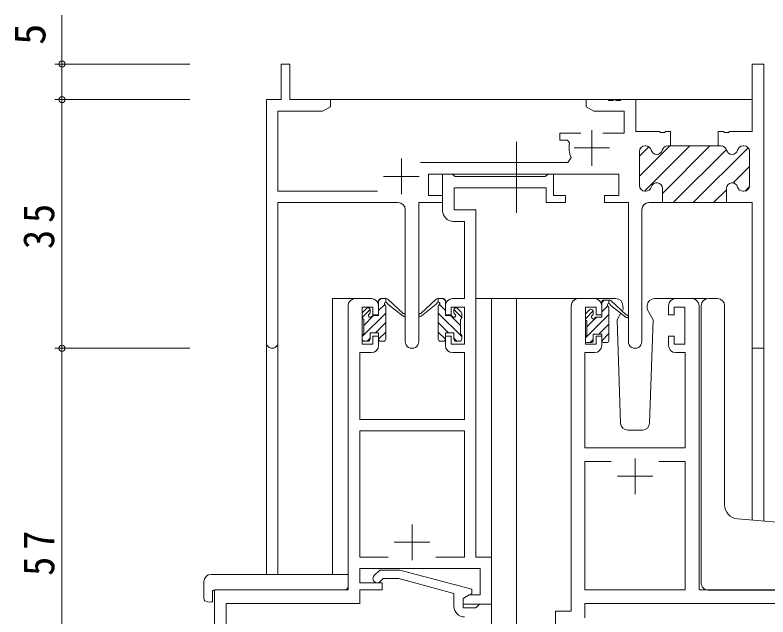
# Model space of a CAD drawing. Units: millimetres, scale not verified. Extents: x -594 to 539, y -420 to 386.
# Drawn here: x -377.8 to -271.8, y 181.7 to 266.4 of the extents above; entities that cross this region are included whole.
import ezdxf
from ezdxf.enums import TextEntityAlignment as Align

# ---------------------------------------------------------------- set-up
doc = ezdxf.new("R2010")
doc.units = ezdxf.units.MM
doc.header["$LTSCALE"] = 2
doc.linetypes.add('CHAIN2', pattern=[12, 9, -1, 1, -1])
for name, color, linetype, lineweight in [('0-3_YKK_11', 7, 'Continuous', 9), ('0-4_YKK_12', 2, 'Continuous', 9), ('0-5_YKK_13', 4, 'Continuous', 9), ('0-7_YKK_D', 6, 'Continuous', 9)]:
    doc.layers.add(name, color=color, linetype=linetype, lineweight=lineweight)
doc.styles.add('ＭＳ ゴシック', font='')
doc.styles.get('ＭＳ ゴシック').set_extended_font_data('MS Gothic')

msp = doc.modelspace()

# ---------------------------------------------------------------- linework, layer by layer
at = {"layer": '0-3_YKK_11'}
for p, q in [((-340.275, 259.466), (-340.275, 254.466)), ((-339.075, 259.466), (-340.275, 259.466)), ((-339.075, 254.466), (-339.075, 259.466)), ((-274.005, 259.466), (-272.375, 259.466)), ((-274.005, 249.966), (-274.005, 259.466)), ((-272.375, 259.466), (-272.375, 219.466)), ((-342.375, 254.466), (-342.375, 220.281)), ((-340.275, 254.466), (-342.375, 254.466)), ((-333.375, 254.466), (-339.075, 254.466)), ((-333.375, 253.466), (-333.375, 254.466)), ((-297.375, 254.466), (-297.375, 253.466)), ((-294.334, 254.466), (-297.375, 254.466)), ((-294.15, 254.346), (-294.334, 254.466)), ((-293.417, 254.466), (-293.6, 254.346)), ((-293.334, 254.466), (-293.417, 254.466)), ((-293.15, 254.346), (-293.334, 254.466)), ((-292.417, 254.466), (-292.6, 254.346)), ((-290.375, 254.466), (-292.417, 254.466)), ((-290.375, 249.966), (-290.375, 254.466)), ((-334.467, 252.836), (-333.375, 253.466)), ((-297.375, 253.466), (-296.284, 252.836)), ((-293.6, 254.346), (-294.15, 254.346)), ((-292.6, 254.346), (-293.15, 254.346)), ((-340.745, 252.836), (-334.467, 252.836)), ((-340.745, 241.596), (-340.745, 252.836)), ((-296.284, 252.836), (-292.005, 252.836)), ((-292.005, 252.836), (-292.005, 249.766)), ((-296.575, 250.166), (-296.575, 245.166)), ((-301.075, 249.766), (-301.075, 248.766)), ((-298.125, 249.766), (-301.075, 249.766)), ((-292.005, 249.766), (-295.025, 249.766)), ((-287.084, 249.966), (-290.375, 249.966)), ((-286.9, 249.846), (-287.084, 249.966)), ((-286.35, 249.846), (-286.9, 249.846)), ((-286.167, 249.966), (-286.35, 249.846)), ((-285.475, 249.966), (-286.167, 249.966)), ((-285.475, 247.966), (-285.475, 249.966)), ((-285.475, 247.966), (-285.475, 249.966)), ((-278.775, 249.966), (-278.084, 249.966)), ((-278.775, 247.966), (-278.775, 249.966)), ((-278.084, 249.966), (-277.9, 249.846)), ((-277.9, 249.846), (-277.35, 249.846)), ((-277.35, 249.846), (-277.167, 249.966)), ((-277.167, 249.966), (-274.005, 249.966)), ((-301.075, 248.766), (-299.983, 248.766)), ((-299.983, 248.766), (-299.691, 248.397)), ((-299.075, 247.666), (-294.075, 247.666)), ((-289.875, 243.682), (-285.591, 247.966)), ((-289.875, 246.51), (-288.545, 247.841)), ((-289.875, 247.166), (-289.875, 242.366)), ((-289.875, 242.366), (-289.875, 247.166)), ((-289.158, 241.57), (-282.763, 247.966)), ((-288.975, 247.966), (-289.075, 247.966)), ((-289.075, 247.966), (-288.975, 247.966)), ((-286.625, 241.275), (-279.934, 247.966)), ((-285.475, 247.966), (-285.876, 247.966)), ((-278.775, 247.966), (-285.475, 247.966)), ((-285.106, 239.966), (-277.625, 247.446)), ((-282.278, 239.966), (-274.563, 247.68)), ((-278.375, 247.966), (-278.775, 247.966)), ((-278.375, 247.966), (-278.775, 247.966)), ((-275.175, 247.966), (-275.276, 247.966)), ((-275.175, 247.966), (-275.276, 247.966)), ((-274.375, 242.366), (-274.375, 247.166)), ((-274.375, 242.366), (-274.375, 247.166)), ((-323.375, 246.166), (-323.375, 241.166)), ((-299.473, 246.308), (-299.926, 245.596)), ((-299.926, 245.596), (-320.683, 245.596)), ((-276.665, 242.75), (-274.375, 245.039)), ((-319.575, 243.966), (-292.775, 243.966)), ((-319.575, 240.966), (-319.575, 243.966)), ((-317.576, 243.966), (-316.246, 243.966)), ((-317.576, 238.836), (-317.576, 243.966)), ((-316.246, 243.966), (-315.971, 243.786)), ((-315.971, 243.786), (-315.788, 243.666)), ((-303.134, 243.666), (-302.951, 243.786)), ((-302.951, 243.786), (-302.676, 243.966)), ((-302.676, 243.966), (-301.976, 243.966)), ((-301.976, 243.966), (-301.976, 240.966)), ((-292.775, 243.966), (-292.775, 240.966)), ((-325.875, 243.666), (-320.875, 243.666)), ((-315.788, 243.666), (-303.134, 243.666)), ((-315.946, 242.036), (-315.946, 238.966)), ((-302.976, 242.036), (-315.946, 242.036)), ((-302.976, 239.966), (-302.976, 242.036)), ((-286.625, 241.966), (-286.625, 239.966)), ((-286.625, 239.966), (-286.625, 241.966)), ((-279.449, 239.966), (-277.625, 241.789)), ((-277.625, 239.966), (-277.625, 241.966)), ((-277.625, 239.966), (-277.625, 241.966)), ((-277.625, 239.966), (-277.625, 241.966)), ((-277.625, 239.966), (-277.625, 241.966)), ((-275.001, 241.585), (-274.395, 242.192)), ((-326.726, 241.596), (-340.745, 241.596)), ((-317.575, 240.966), (-319.575, 240.966)), ((-317.575, 239.966), (-317.575, 240.966)), ((-301.976, 240.966), (-300.276, 240.966)), ((-300.276, 240.966), (-300.276, 239.966)), ((-294.775, 240.966), (-294.775, 239.966)), ((-292.775, 240.966), (-294.775, 240.966)), ((-289.075, 241.566), (-288.975, 241.566)), ((-288.975, 241.566), (-289.075, 241.566)), ((-275.276, 241.566), (-275.175, 241.566)), ((-275.276, 241.566), (-275.175, 241.566)), ((-340.745, 239.966), (-323.825, 239.966)), ((-340.745, 220.281), (-340.745, 239.966)), ((-320.925, 239.966), (-317.575, 239.966)), ((-320.925, 220.416), (-320.925, 239.966)), ((-300.276, 239.966), (-302.976, 239.966)), ((-294.775, 239.966), (-291.425, 239.966)), ((-291.425, 239.966), (-291.425, 220.416)), ((-288.525, 239.966), (-286.625, 239.966)), ((-286.625, 239.966), (-277.625, 239.966)), ((-274.005, 239.966), (-277.625, 239.966)), ((-274.005, 219.466), (-274.005, 239.966)), ((-322.825, 238.966), (-322.825, 220.416)), ((-315.946, 238.966), (-312.876, 238.966)), ((-312.876, 238.966), (-312.876, 190.096)), ((-289.525, 220.416), (-289.525, 238.966)), ((-314.506, 237.336), (-316.076, 237.336)), ((-314.506, 226.466), (-314.506, 237.336)), ((-329.876, 226.466), (-327.576, 226.466)), ((-316.176, 226.466), (-314.506, 226.466)), ((-298.475, 226.466), (-296.175, 226.466)), ((-284.775, 226.466), (-282.475, 226.466)), ((-330.876, 185.466), (-330.876, 225.466)), ((-328.876, 225.266), (-328.876, 220.066)), ((-327.376, 225.266), (-328.876, 225.266)), ((-327.376, 224.166), (-327.376, 225.266)), ((-326.576, 225.466), (-326.576, 224.166)), ((-317.176, 224.166), (-317.176, 225.466)), ((-316.376, 225.266), (-316.376, 224.166)), ((-314.506, 225.266), (-316.376, 225.266)), ((-314.506, 220.066), (-314.506, 225.266)), ((-299.475, 182.466), (-299.475, 225.466)), ((-297.475, 225.266), (-297.475, 220.066)), ((-295.975, 225.266), (-297.475, 225.266)), ((-295.975, 224.166), (-295.975, 225.266)), ((-295.175, 225.466), (-295.175, 224.166)), ((-285.775, 224.166), (-285.775, 225.466)), ((-284.975, 225.266), (-284.975, 224.166)), ((-283.475, 225.266), (-284.975, 225.266)), ((-283.475, 220.066), (-283.475, 225.266)), ((-281.475, 225.466), (-281.475, 185.466)), ((-326.576, 224.166), (-327.376, 224.166)), ((-316.376, 224.166), (-317.176, 224.166)), ((-295.175, 224.166), (-295.975, 224.166)), ((-284.975, 224.166), (-285.775, 224.166)), ((-327.376, 221.166), (-326.576, 221.166)), ((-327.376, 220.066), (-327.376, 221.166)), ((-326.576, 221.166), (-326.576, 219.866)), ((-317.176, 221.166), (-316.376, 221.166)), ((-317.176, 219.866), (-317.176, 221.166)), ((-316.376, 221.166), (-316.376, 220.066)), ((-295.975, 221.166), (-295.175, 221.166)), ((-295.975, 220.066), (-295.975, 221.166)), ((-295.175, 221.166), (-295.175, 219.866)), ((-285.775, 221.166), (-284.975, 221.166)), ((-285.775, 219.866), (-285.775, 221.166)), ((-284.975, 221.166), (-284.975, 220.066)), ((-328.876, 220.066), (-327.376, 220.066)), ((-316.376, 220.066), (-314.506, 220.066)), ((-297.475, 220.066), (-295.975, 220.066)), ((-284.975, 220.066), (-283.475, 220.066)), ((-272.375, 219.466), (-274.005, 219.466)), ((-329.246, 218.866), (-329.246, 209.466)), ((-327.576, 218.866), (-329.246, 218.866)), ((-314.506, 218.866), (-316.176, 218.866)), ((-314.506, 209.466), (-314.506, 218.866)), ((-297.545, 218.866), (-297.545, 205.466)), ((-296.175, 218.866), (-297.545, 218.866)), ((-283.405, 218.866), (-284.775, 218.866)), ((-283.405, 205.466), (-283.405, 218.866)), ((-329.246, 209.466), (-314.506, 209.466)), ((-329.246, 207.836), (-314.506, 207.836)), ((-329.246, 190.096), (-329.246, 207.836)), ((-314.506, 207.836), (-314.506, 190.096)), ((-297.545, 205.466), (-283.405, 205.466)), ((-297.545, 203.536), (-293.826, 203.536)), ((-297.545, 185.466), (-297.545, 203.536)), ((-290.475, 203.966), (-290.475, 198.966)), ((-287.125, 203.536), (-283.405, 203.536)), ((-287.125, 203.536), (-283.405, 203.536)), ((-283.405, 203.536), (-283.405, 185.466)), ((-287.975, 201.466), (-292.975, 201.466)), ((-321.876, 194.666), (-321.876, 189.666)), ((-324.376, 192.166), (-319.376, 192.166)), ((-325.226, 190.096), (-329.246, 190.096)), ((-325.226, 190.096), (-329.246, 190.096)), ((-314.506, 190.096), (-318.526, 190.096)), ((-312.876, 190.096), (-310.676, 190.096)), ((-310.676, 190.096), (-310.676, 183.466)), ((-329.246, 188.466), (-329.246, 186.466)), ((-312.306, 188.466), (-329.246, 188.466)), ((-327.2, 187.49), (-326.424, 188.266)), ((-326.424, 188.266), (-323.579, 188.266)), ((-323.579, 188.266), (-313.476, 185.559)), ((-312.306, 184.766), (-312.306, 188.466)), ((-325.927, 187.066), (-326.351, 186.642)), ((-323.737, 187.066), (-325.927, 187.066)), ((-315.976, 184.986), (-323.737, 187.066)), ((-329.246, 186.466), (-326.076, 186.466)), ((-326.076, 186.466), (-326.076, 185.466)), ((-313.476, 185.559), (-313.476, 184.959)), ((-349.676, 185.466), (-330.876, 185.466)), ((-349.676, 162.466), (-349.676, 185.466)), ((-329.246, 185.466), (-329.246, 183.566)), ((-326.076, 185.466), (-329.246, 185.466)), ((-315.976, 183.166), (-315.976, 184.986)), ((-313.476, 184.959), (-314.676, 184.266)), ((-314.676, 184.266), (-313.81, 184.766)), ((-313.81, 184.766), (-312.306, 184.766)), ((-283.405, 185.466), (-297.545, 185.466)), ((-281.475, 185.466), (-262.675, 185.466)), ((-348.046, 183.566), (-348.046, 178.424)), ((-329.246, 183.566), (-348.046, 183.566)), ((-314.676, 184.266), (-314.676, 182.966)), ((-314.676, 183.466), (-314.676, 184.266)), ((-310.676, 183.466), (-314.676, 183.466)), ((-312.676, 183.166), (-312.376, 183.466)), ((-312.376, 183.466), (-310.676, 183.466)), ((-310.676, 183.466), (-310.676, 162.466)), ((-297.545, 183.536), (-297.545, 181.536)), ((-264.605, 183.536), (-297.545, 183.536)), ((-314.676, 182.966), (-312.876, 182.966)), ((-312.876, 182.966), (-312.676, 183.166)), ((-301.675, 182.466), (-299.475, 182.466)), ((-301.675, 162.466), (-301.675, 182.466))]:
    msp.add_line(p, q, dxfattribs=at)
msp.add_lwpolyline([(-285.475, 247.966), (-285.876, 247.966), (-285.475, 247.966)], dxfattribs=at)
for centre, radius, start, end in [((-296.575, 247.666), 3.2, 166.787, 205.10791), ((-289.075, 247.166), 0.8, 90, 179.99998), ((-289.075, 247.166), 0.8, 90, 179.99998), ((-288.975, 247.166), 0.8, 14.47748, 89.99997), ((-288.975, 247.166), 0.8, 14.47748, 89.99997), ((-287.425, 247.566), 0.8, 194.47751, 345.52248), ((-287.425, 247.566), 0.8, 194.47751, 345.52248), ((-285.876, 247.166), 0.8, 90.00002, 165.52251), ((-285.876, 247.166), 0.8, 90.00002, 165.52251), ((-278.375, 247.166), 0.8, 14.47748, 89.99997), ((-278.375, 247.166), 0.8, 14.47748, 89.99997), ((-276.825, 247.566), 0.8, 194.47751, 345.52248), ((-276.825, 247.566), 0.8, 194.47751, 345.52248), ((-275.276, 247.166), 0.8, 90.00002, 165.52251), ((-275.276, 247.166), 0.8, 90.00002, 165.52251), ((-275.175, 247.166), 0.8, 0, 89.99998), ((-275.175, 247.166), 0.8, 0, 89.99998), ((-287.425, 241.966), 0.8, 0, 165.52248), ((-287.425, 241.966), 0.8, 0, 165.52248), ((-276.825, 241.966), 0.8, 14.47751, 179.99998), ((-276.825, 241.966), 0.8, 14.47751, 179.99998), ((-289.075, 242.366), 0.8, 180, 269.99998), ((-289.075, 242.366), 0.8, 180, 269.99998), ((-288.975, 242.366), 0.8, 270.00002, 345.52251), ((-288.975, 242.366), 0.8, 270.00002, 345.52251), ((-275.276, 242.366), 0.8, 194.47748, 269.99997), ((-275.276, 242.366), 0.8, 194.47748, 269.99997), ((-275.175, 242.366), 0.8, 270, 359.99998), ((-275.175, 242.366), 0.8, 270, 359.99998), ((-323.825, 238.966), 1, 0, 89.99998), ((-288.525, 238.966), 1, 90, 179.99998), ((-316.076, 238.836), 1.5, 180, 269.99998), ((-329.876, 225.466), 1, 90, 179.99998), ((-327.576, 225.466), 1, 0, 89.99998), ((-316.176, 225.466), 1, 90, 179.99998), ((-298.475, 225.466), 1, 90, 179.99998), ((-296.175, 225.466), 1, 0, 89.99998), ((-284.775, 225.466), 1, 90, 179.99998), ((-282.475, 225.466), 1, 0, 89.99998), ((-341.56, 220.281), 0.815, 179.99998, 0), ((-327.576, 219.866), 1, 270, 359.99998), ((-321.875, 220.416), 0.95, 179.99998, 0), ((-316.176, 219.866), 1, 180, 269.99998), ((-296.175, 219.866), 1, 270, 359.99998), ((-290.475, 220.416), 0.95, 179.99998, 0), ((-284.775, 219.866), 1, 180, 269.99998), ((-326.776, 187.066), 0.6, 134.99998, 315), ((-314.476, 183.166), 1.5, 180, 269.99998)]:
    msp.add_arc(centre, radius, start, end, dxfattribs=at)
at = {"layer": '0-4_YKK_12'}
for p, q in [((-333.875, 254.466), (-274.005, 254.466)), ((-329.875, 226.466), (-333.075, 226.466)), ((-333.075, 187.653), (-333.075, 226.466)), ((-312.876, 226.466), (-307.175, 226.466)), ((-310.675, 226.466), (-310.675, 117.216)), ((-307.675, 226.466), (-298.475, 226.466)), ((-307.175, 226.466), (-307.175, 117.216)), ((-282.475, 226.466), (-280.409, 226.466)), ((-342.375, 220.281), (-342.375, 187.653)), ((-340.745, 220.281), (-340.745, 187.653)), ((-272.375, 219.466), (-274.005, 219.466)), ((-274.005, 219.466), (-274.005, 195.291)), ((-272.375, 219.466), (-272.375, 195.148)), ((-349.675, 185.466), (-349.675, 117.216)), ((-346.575, 185.466), (-349.075, 185.466))]:
    msp.add_line(p, q, dxfattribs=at)
at = {"layer": '0-5_YKK_13', "linetype": 'CHAIN2'}
msp.add_line((-307.177, 238.536), (-307.177, 248.523), dxfattribs=at)
msp.add_line((-307.177, 238.536), (-307.177, 248.523), dxfattribs=at)
at = {"layer": '0-5_YKK_13'}
for p, q in [((-326.575, 226.127), (-326.236, 226.466)), ((-326.575, 224.066), (-326.575, 226.166)), ((-326.275, 226.466), (-325.484, 226.466)), ((-325.575, 225.966), (-325.575, 226.466)), ((-325.291, 226.395), (-323.109, 224.348)), ((-318.46, 226.395), (-320.642, 224.348)), ((-317.476, 226.466), (-318.267, 226.466)), ((-318.176, 225.966), (-318.176, 226.466)), ((-317.176, 226.127), (-317.515, 226.466)), ((-317.176, 224.066), (-317.176, 226.166)), ((-293.189, 226.466), (-296.175, 226.466)), ((-295.175, 225.927), (-294.836, 226.266)), ((-295.175, 223.866), (-295.175, 225.966)), ((-294.875, 226.266), (-294.084, 226.266)), ((-294.175, 225.766), (-294.175, 226.266)), ((-293.891, 226.195), (-291.709, 224.148)), ((-284.775, 226.466), (-287.762, 226.466)), ((-280.178, 226.466), (-278.878, 226.466)), ((-328.875, 223.827), (-327.78, 224.922)), ((-328.787, 224.578), (-328.287, 225.078)), ((-327.775, 224.866), (-327.775, 224.527)), ((-326.575, 224.78), (-325.723, 225.632)), ((-325.575, 220.766), (-325.575, 225.366)), ((-323.141, 224.003), (-325.281, 225.699)), ((-320.61, 224.003), (-318.469, 225.699)), ((-318.176, 220.766), (-318.176, 225.366)), ((-317.176, 224.78), (-318.028, 225.632)), ((-315.976, 224.866), (-315.976, 224.527)), ((-314.876, 223.827), (-315.971, 224.922)), ((-314.964, 224.578), (-315.464, 225.078)), ((-297.475, 223.627), (-296.38, 224.722)), ((-297.387, 224.378), (-296.887, 224.878)), ((-295.175, 224.58), (-294.323, 225.432)), ((-294.175, 220.566), (-294.175, 225.166)), ((-291.741, 223.803), (-293.881, 225.5)), ((-292.171, 224.966), (-292.315, 224.716)), ((-292.189, 225.501), (-292.171, 224.966)), ((-288.78, 224.966), (-288.762, 225.501)), ((-287.933, 223.498), (-288.78, 224.966)), ((-281.178, 195.918), (-281.178, 225.466)), ((-277.878, 197.462), (-277.878, 225.466)), ((-328.875, 221.133), (-325.575, 224.433)), ((-328.875, 223.766), (-328.875, 224.366)), ((-328.675, 222.68), (-327.289, 224.066)), ((-327.314, 224.066), (-326.575, 224.066)), ((-314.876, 221.133), (-318.176, 224.433)), ((-316.437, 224.066), (-317.176, 224.066)), ((-315.076, 222.68), (-316.462, 224.066)), ((-314.876, 223.766), (-314.876, 224.366)), ((-297.475, 220.933), (-294.175, 224.233)), ((-297.475, 223.566), (-297.475, 224.166)), ((-297.275, 222.48), (-295.889, 223.866)), ((-296.375, 224.666), (-296.375, 224.327)), ((-295.914, 223.866), (-295.175, 223.866)), ((-292.496, 224.402), (-293.018, 223.498)), ((-328.675, 221.466), (-328.675, 223.566)), ((-326.995, 221.666), (-325.575, 223.086)), ((-316.756, 221.666), (-318.176, 223.086)), ((-315.076, 221.466), (-315.076, 223.566)), ((-297.275, 221.266), (-297.275, 223.366)), ((-295.595, 221.466), (-294.175, 222.886)), ((-293.018, 223.498), (-292.509, 208.931)), ((-288.442, 208.931), (-287.933, 223.498)), ((-327.775, 221.666), (-326.575, 221.666)), ((-327.775, 221.666), (-327.775, 220.766)), ((-326.575, 221.666), (-326.575, 220.766)), ((-326.574, 220.74), (-325.575, 221.739)), ((-317.177, 220.74), (-318.176, 221.739)), ((-317.176, 221.666), (-317.176, 220.766)), ((-315.976, 221.666), (-317.176, 221.666)), ((-315.976, 221.666), (-315.976, 220.766)), ((-295.174, 220.54), (-294.175, 221.539)), ((-328.875, 220.766), (-328.875, 221.266)), ((-328.075, 220.466), (-328.575, 220.466)), ((-328.195, 220.466), (-327.775, 220.886)), ((-325.875, 220.466), (-326.275, 220.466)), ((-317.876, 220.466), (-317.476, 220.466)), ((-315.556, 220.466), (-315.976, 220.886)), ((-315.676, 220.466), (-315.176, 220.466)), ((-314.876, 220.766), (-314.876, 221.266)), ((-297.475, 220.566), (-297.475, 221.066)), ((-296.795, 220.266), (-296.375, 220.686)), ((-296.375, 221.466), (-295.175, 221.466)), ((-296.375, 221.466), (-296.375, 220.566)), ((-295.175, 221.466), (-295.175, 220.566)), ((-296.675, 220.266), (-297.175, 220.266)), ((-294.475, 220.266), (-294.875, 220.266)), ((-291.51, 207.966), (-289.441, 207.966)), ((-281.178, 186.45), (-281.178, 195.918)), ((-221.591, 190.705), (-276.052, 195.47)), ((-350.164, 187.654), (-330.876, 187.654)), ((-330.876, 186.654), (-330.876, 187.654)), ((-351.164, 186.654), (-351.164, 184.278)), ((-330.876, 186.654), (-330.876, 185.966)), ((-349.976, 185.166), (-349.976, 184.274)), ((-349.676, 185.466), (-331.376, 185.466)), ((-280.178, 185.45), (-221.678, 185.45)), ((-350.164, 183.774), (-349.976, 183.774)), ((-349.976, 183.774), (-349.976, 184.274))]:
    msp.add_line(p, q, dxfattribs=at)
for centre, radius, start, end in [((-326.275, 226.166), 0.3, 90, 180), ((-325.575, 225.766), 0.2, 20.88332, 233.1301), ((-325.484, 226.166), 0.3, 49.8974, 90), ((-325.108, 225.944), 0.3, 200.88332, 234.62001), ((-318.643, 225.944), 0.3, 305.37997, 339.11667), ((-318.267, 226.166), 0.3, 90, 130.10258), ((-318.176, 225.766), 0.2, 306.86989, 159.11667), ((-317.476, 226.166), 0.3, 0, 90), ((-294.875, 225.966), 0.3, 90, 180), ((-294.175, 225.566), 0.2, 20.88332, 233.1301), ((-294.084, 225.966), 0.3, 49.8974, 90), ((-293.189, 225.466), 1, 2, 90), ((-287.762, 225.466), 1, 90, 178), ((-280.178, 225.466), 1, 90, 180), ((-278.878, 225.466), 1, 0, 90), ((-328.075, 224.866), 0.3, 0, 135), ((-325.875, 225.366), 0.3, 0, 53.1301), ((-317.876, 225.366), 0.3, 126.86989, 180), ((-315.676, 224.866), 0.3, 45, 180), ((-296.675, 224.666), 0.3, 0, 135), ((-294.475, 225.166), 0.3, 0, 53.1301), ((-293.708, 225.744), 0.3, 200.88332, 234.62001), ((-328.575, 224.366), 0.3, 135, 180), ((-328.675, 223.766), 0.2, 180, 270), ((-327.775, 224.066), 0.25, 123.05573, 326.94426), ((-328.075, 224.527), 0.3, 303.05573, 0), ((-327.314, 223.766), 0.3, 90, 146.94426), ((-323.025, 224.166), 0.2, 234.62001, 114.62001), ((-320.725, 224.166), 0.2, 65.37997, 305.37997), ((-316.437, 223.766), 0.3, 33.05573, 90), ((-315.976, 224.066), 0.25, 213.05573, 56.94426), ((-315.676, 224.527), 0.3, 180, 236.94426), ((-315.076, 223.766), 0.2, 270, 0), ((-315.176, 224.366), 0.3, 0, 45), ((-297.175, 224.166), 0.3, 135, 180), ((-296.375, 223.866), 0.25, 123.05573, 326.94426), ((-296.675, 224.327), 0.3, 303.05573, 0), ((-295.914, 223.566), 0.3, 90, 146.94426), ((-291.625, 223.966), 0.2, 234.62001, 114.62001), ((-297.275, 223.566), 0.2, 180, 270), ((-328.675, 221.266), 0.2, 90, 180), ((-328.575, 220.766), 0.3, 180, 270), ((-328.075, 220.766), 0.3, 270, 0), ((-326.275, 220.766), 0.3, 180, 270), ((-325.875, 220.766), 0.3, 270, 0), ((-317.876, 220.766), 0.3, 180, 270), ((-317.476, 220.766), 0.3, 270, 0), ((-315.676, 220.766), 0.3, 180, 270), ((-315.176, 220.766), 0.3, 270, 0), ((-315.076, 221.266), 0.2, 0, 90), ((-297.275, 221.066), 0.2, 90, 180), ((-297.175, 220.566), 0.3, 180, 270), ((-296.675, 220.566), 0.3, 270, 0), ((-294.875, 220.566), 0.3, 180, 270), ((-294.475, 220.566), 0.3, 270, 0), ((-291.51, 208.966), 1, 182, 270), ((-289.441, 208.966), 1, 270, 358), ((-275.878, 197.462), 2, 180, 264.99998), ((-350.164, 186.654), 1, 90.0051, 180), ((-331.376, 185.966), 0.5, 270, 0), ((-280.178, 186.45), 1, 180, 224.427), ((-280.178, 186.45), 1, 224.427, 238.63306), ((-280.178, 186.45), 1, 224.427, 270), ((-349.676, 185.166), 0.3, 90, 180), ((-350.736, 184.25), 0.427, 176.2506, 225.91696), ((-350.391, 184.92), 1.168, 236.65906, 281.21634)]:
    msp.add_arc(centre, radius, start, end, dxfattribs=at)
at = {"layer": '0-7_YKK_D'}
for p, q in [((-371.164, 259.466), (-371.164, 266.366)), ((-353.164, 259.466), (-372.164, 259.466)), ((-371.164, 254.466), (-371.164, 259.466)), ((-353.164, 254.466), (-372.164, 254.466)), ((-353.164, 254.466), (-372.164, 254.466)), ((-371.164, 254.466), (-371.164, 219.466)), ((-353.164, 219.466), (-372.164, 219.466)), ((-353.164, 219.466), (-372.164, 219.466)), ((-371.164, 219.466), (-371.164, 162.466))]:
    msp.add_line(p, q, dxfattribs=at)
for centre in [(-371.164, 259.466), (-371.164, 254.466), (-371.164, 254.466), (-371.164, 219.466), (-371.164, 219.466)]:
    msp.add_circle(centre, 0.425, dxfattribs=at)

# ---------------------------------------------------------------- texts
at = {"layer": '0-7_YKK_D', "color": 7, "style": 'ＭＳ ゴシック'}
msp.add_text('5', height=4.399, rotation=90, dxfattribs=at).set_placement((-372.164, 262.166), align=Align.BOTTOM_LEFT)
at = {"layer": '0-7_YKK_D', "color": 7, "char_height": 4.399, "attachment_point": 7, "rotation": 90, "style": 'ＭＳ ゴシック'}
for s, insert in [('\\T1.36;\\W0.9;35', (-372.164, 233.446)), ('\\T1.36;\\W0.9;57', (-372.164, 187.446))]:
    msp.add_mtext(s, dxfattribs=dict(at, insert=insert))

doc.saveas('drawing.dxf')
